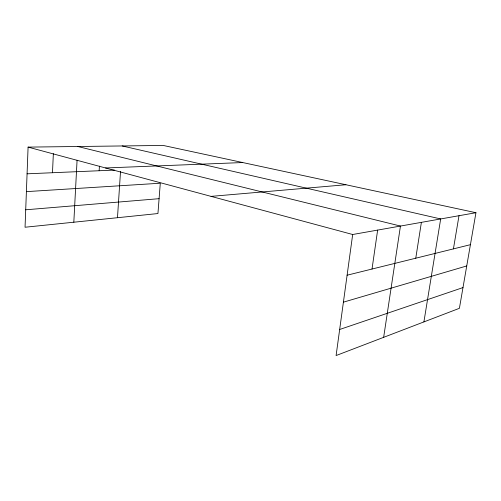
<?xml version="1.0" encoding="UTF-8"?>
<svg xmlns="http://www.w3.org/2000/svg" width="501" height="501" viewBox="0 0 501 501"><rect width="100%" height="100%" fill="white"/><g stroke="black" fill="none" stroke-linecap="round" stroke-linejoin="round"><path stroke-width="0.75" d="M475.95 212.712L352.679 234.506L336.096 355.553L459.404 308.309L475.95 212.712L163.232 145.447L28.087 147.112L25.05 227.235L157.94 213.545L160.295 183.222L26.396 191.632M52.486 172.732L53.35 153.663M73.822 222.206L77.073 160.251M99.148 170.741L99.423 166.144M117.484 217.71L120.528 171.342M372.018 269.037L377.641 230.097M383.653 337.336L400.456 226.057L77.793 146.499M415.761 258.209L421.391 222.356M423.909 321.905L440.673 218.95L122.194 145.954M453.424 248.884L459.004 215.706M339.665 329.483L462.987 287.58M343.41 302.166L466.732 265.95M347.099 275.206L470.414 244.682M211.046 196.373L345.928 184.744M25.708 209.794L159.099 198.678M27.073 173.816L114.491 170.083M105.536 167.967L242.728 162.543M28.087 147.112L352.679 234.506"/></g></svg>
